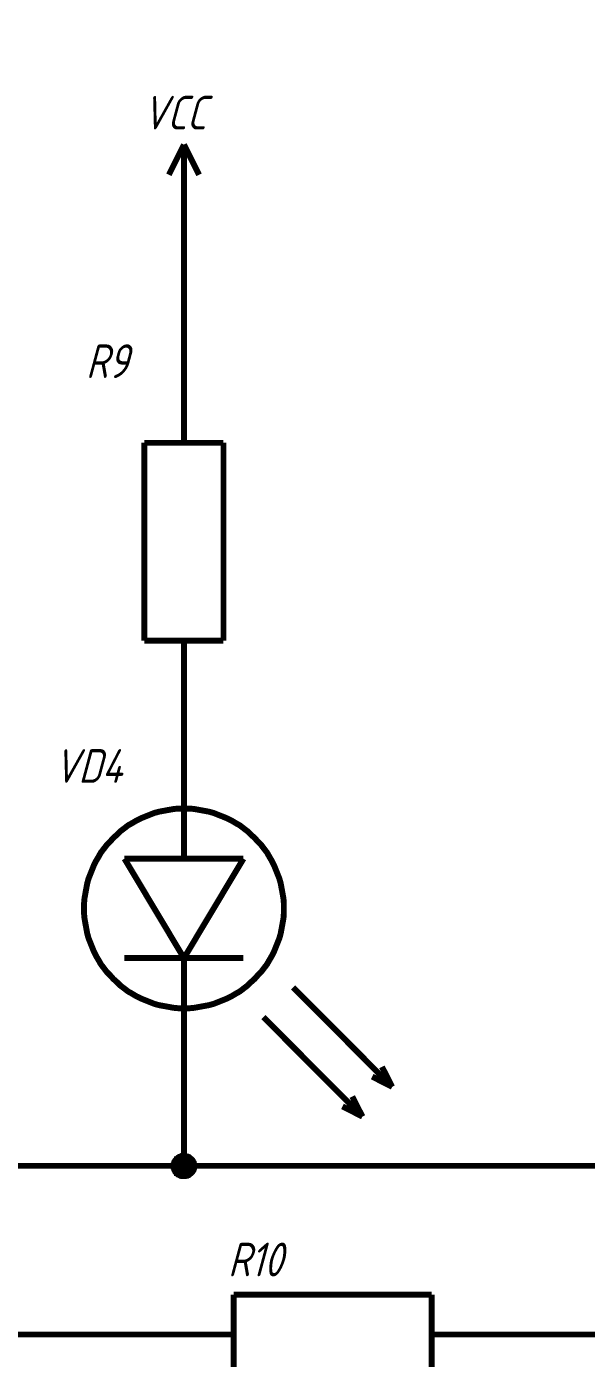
# Model space of a CAD drawing. Header units: millimetres. Extents: x 0 to 841, y 0 to 594.
# Drawn here: x 460.1 to 488.3, y 102.3 to 169.5 of the extents above; entities that cross this region are included whole.
import ezdxf

# ---------------------------------------------------------------- set-up
doc = ezdxf.new("R2010")
doc.units = ezdxf.units.MM
doc.layers.add('Sheet', color=255, linetype='Continuous')
doc.styles.get("Standard").update_dxf_attribs({"font": '', "oblique": 15})
doc.styles.get('Standard').set_extended_font_data('GOST type A')

msp = doc.modelspace()

# ---------------------------------------------------------------- linework, layer by layer
at = {"layer": 'Sheet', "color": 18, "true_color": 0x000000, "const_width": 0.3}
for points in [[(468.011, 116), (468.011, 112.013), (527.507, 112.013), (527.507, 251.487), (527.507, 338.974), (527.507, 346.478), (622.999, 346.478), (622.999, 346.478)], [(485.506, 103.502), (495.519, 103.502), (532.009, 103.502), (532.009, 249.001)], [(465.502, 103.502), (278.504, 103.502), (278.504, 218.987), (290.511, 218.987), (290.511, 224.004), (305.519, 224.004), (305.519, 224.004), (338.022, 224.004), (338.022, 221.003), (339.5, 221.003)], [(468.011, 163.552), (467.25, 162.029)], [(468.011, 163.552), (468.773, 162.029)], [(468.011, 160.998), (468.011, 163.552)], [(468.011, 160.998), (468.011, 153.495)], [(468.011, 148.5), (468.011, 153.495)], [(470.005, 148.5), (466.018, 148.5)], [(466.018, 148.5), (466.018, 138.51)], [(470.005, 138.51), (470.005, 148.5)], [(466.018, 138.51), (470.005, 138.51)], [(468.011, 138.51), (468.011, 133.516)], [(468.011, 131.007), (468.011, 133.516)], [(468.011, 131.007), (468.011, 129.999)], [(462.971, 125.004), (462.971, 125.273), (462.994, 125.519), (463.038, 125.766), (463.083, 126.012), (463.128, 126.259), (463.195, 126.505), (463.285, 126.729), (463.374, 126.953), (463.464, 127.177), (463.576, 127.401), (463.71, 127.625), (463.822, 127.826), (463.979, 128.028), (464.114, 128.207), (464.293, 128.386), (464.45, 128.566), (464.629, 128.722), (464.808, 128.902), (464.987, 129.036), (465.189, 129.193), (465.39, 129.305), (465.614, 129.439), (465.838, 129.551), (466.062, 129.641), (466.286, 129.73), (466.51, 129.82), (466.757, 129.887), (467.003, 129.932), (467.25, 129.977), (467.496, 130.021), (467.742, 130.044), (468.011, 130.044)], [(468.011, 130.044), (467.742, 130.044), (467.496, 130.021), (467.25, 129.977), (467.003, 129.932), (466.757, 129.887), (466.51, 129.82), (466.286, 129.73), (466.062, 129.641), (465.838, 129.551), (465.614, 129.439), (465.39, 129.305), (465.189, 129.193), (464.987, 129.036), (464.808, 128.902), (464.629, 128.722), (464.45, 128.566), (464.293, 128.386), (464.114, 128.207), (463.979, 128.028), (463.822, 127.826), (463.71, 127.625), (463.576, 127.401), (463.464, 127.177), (463.374, 126.953), (463.285, 126.729), (463.195, 126.505), (463.128, 126.259), (463.083, 126.012), (463.038, 125.766), (462.994, 125.519), (462.971, 125.273), (462.971, 125.004)], [(468.011, 130.044), (468.28, 130.044), (468.526, 130.021), (468.773, 129.977), (469.019, 129.932), (469.266, 129.887), (469.512, 129.82), (469.736, 129.73), (469.96, 129.641), (470.184, 129.551), (470.408, 129.439), (470.632, 129.305), (470.834, 129.193), (471.035, 129.036), (471.214, 128.902), (471.394, 128.722), (471.573, 128.566), (471.73, 128.386), (471.909, 128.207), (472.043, 128.028), (472.2, 127.826), (472.312, 127.625), (472.446, 127.401), (472.558, 127.177), (472.648, 126.953), (472.738, 126.729), (472.827, 126.505), (472.894, 126.259), (472.939, 126.012), (472.984, 125.766), (473.029, 125.519), (473.051, 125.273), (473.051, 125.004)], [(473.051, 125.004), (473.051, 125.273), (473.029, 125.519), (472.984, 125.766), (472.939, 126.012), (472.894, 126.259), (472.827, 126.505), (472.738, 126.729), (472.648, 126.953), (472.558, 127.177), (472.446, 127.401), (472.312, 127.625), (472.2, 127.826), (472.043, 128.028), (471.909, 128.207), (471.73, 128.386), (471.573, 128.566), (471.394, 128.722), (471.214, 128.902), (471.035, 129.036), (470.834, 129.193), (470.632, 129.305), (470.408, 129.439), (470.184, 129.551), (469.96, 129.641), (469.736, 129.73), (469.512, 129.82), (469.266, 129.887), (469.019, 129.932), (468.773, 129.977), (468.526, 130.021), (468.28, 130.044), (468.011, 130.044)], [(468.011, 129.999), (468.011, 127.513)], [(471.013, 127.513), (465.01, 127.513)], [(465.01, 127.513), (468.011, 122.496)], [(468.011, 122.496), (471.013, 127.513)], [(468.011, 119.965), (467.742, 119.965), (467.496, 119.987), (467.25, 120.032), (467.003, 120.077), (466.757, 120.121), (466.51, 120.189), (466.286, 120.278), (466.062, 120.368), (465.838, 120.457), (465.614, 120.569), (465.39, 120.704), (465.189, 120.816), (464.987, 120.973), (464.808, 121.107), (464.629, 121.286), (464.45, 121.443), (464.293, 121.622), (464.114, 121.801), (463.979, 121.981), (463.822, 122.182), (463.71, 122.384), (463.576, 122.608), (463.464, 122.832), (463.374, 123.056), (463.285, 123.28), (463.195, 123.504), (463.128, 123.75), (463.083, 123.996), (463.038, 124.243), (462.994, 124.489), (462.971, 124.736), (462.971, 125.004)], [(462.971, 125.004), (462.971, 124.736), (462.994, 124.489), (463.038, 124.243), (463.083, 123.996), (463.128, 123.75), (463.195, 123.504), (463.285, 123.28), (463.374, 123.056), (463.464, 122.832), (463.576, 122.608), (463.71, 122.384), (463.822, 122.182), (463.979, 121.981), (464.114, 121.801), (464.293, 121.622), (464.45, 121.443), (464.629, 121.286), (464.808, 121.107), (464.987, 120.973), (465.189, 120.816), (465.39, 120.704), (465.614, 120.569), (465.838, 120.457), (466.062, 120.368), (466.286, 120.278), (466.51, 120.189), (466.757, 120.121), (467.003, 120.077), (467.25, 120.032), (467.496, 119.987), (467.742, 119.965), (468.011, 119.965)], [(473.051, 125.004), (473.051, 124.736), (473.029, 124.489), (472.984, 124.243), (472.939, 123.996), (472.894, 123.75), (472.827, 123.504), (472.738, 123.28), (472.648, 123.056), (472.558, 122.832), (472.446, 122.608), (472.312, 122.384), (472.2, 122.182), (472.043, 121.981), (471.909, 121.801), (471.73, 121.622), (471.573, 121.443), (471.394, 121.286), (471.214, 121.107), (471.035, 120.973), (470.834, 120.816), (470.632, 120.704), (470.408, 120.569), (470.184, 120.457), (469.96, 120.368), (469.736, 120.278), (469.512, 120.189), (469.266, 120.121), (469.019, 120.077), (468.773, 120.032), (468.526, 119.987), (468.28, 119.965), (468.011, 119.965)], [(468.011, 119.965), (468.28, 119.965), (468.526, 119.987), (468.773, 120.032), (469.019, 120.077), (469.266, 120.121), (469.512, 120.189), (469.736, 120.278), (469.96, 120.368), (470.184, 120.457), (470.408, 120.569), (470.632, 120.704), (470.834, 120.816), (471.035, 120.973), (471.214, 121.107), (471.394, 121.286), (471.573, 121.443), (471.73, 121.622), (471.909, 121.801), (472.043, 121.981), (472.2, 122.182), (472.312, 122.384), (472.446, 122.608), (472.558, 122.832), (472.648, 123.056), (472.738, 123.28), (472.827, 123.504), (472.894, 123.75), (472.939, 123.996), (472.984, 124.243), (473.029, 124.489), (473.051, 124.736), (473.051, 125.004)], [(473.051, 125.004), (473.051, 125.004), (473.051, 125.004), (473.051, 125.004), (473.051, 125.004), (473.051, 125.004), (473.051, 125.004), (473.051, 125.004), (473.051, 125.004), (473.051, 125.004), (473.051, 125.004), (473.051, 125.004), (473.051, 125.004), (473.051, 125.004), (473.051, 125.004), (473.051, 125.004), (473.051, 125.004), (473.051, 125.004), (473.051, 125.004), (473.051, 125.004), (473.051, 125.004), (473.051, 125.004), (473.051, 125.004), (473.051, 125.004), (473.051, 125.004), (473.051, 125.004), (473.051, 125.004), (473.051, 125.004), (473.051, 125.004), (473.051, 125.004), (473.051, 125.004), (473.051, 125.004), (473.051, 125.004)], [(471.013, 122.496), (465.01, 122.496)], [(468.011, 120.01), (468.011, 122.496)], [(473.522, 121.017), (478.517, 116)], [(468.011, 118.509), (468.011, 120.01)], [(472.021, 119.517), (477.016, 114.5)], [(468.011, 118.509), (468.011, 116)], [(478.517, 116), (478.002, 117.008)], [(477.509, 116.515), (478.517, 116)], [(477.016, 114.5), (476.501, 115.507)], [(476.008, 115.015), (477.016, 114.5)], [(467.496, 112.013), (467.496, 112.036), (467.496, 112.058), (467.496, 112.081), (467.496, 112.103), (467.518, 112.125), (467.518, 112.148), (467.518, 112.193), (467.541, 112.215), (467.541, 112.215), (467.563, 112.237), (467.563, 112.26), (467.586, 112.282), (467.586, 112.305), (467.608, 112.327), (467.63, 112.349), (467.653, 112.349), (467.653, 112.372), (467.675, 112.394), (467.698, 112.417), (467.72, 112.417), (467.742, 112.439), (467.765, 112.439), (467.787, 112.461), (467.81, 112.461), (467.832, 112.484), (467.854, 112.484), (467.877, 112.484), (467.899, 112.506), (467.922, 112.506), (467.966, 112.506), (467.989, 112.506), (468.011, 112.506)], [(467.496, 112.013), (467.496, 112.036), (467.496, 112.058), (467.496, 112.081), (467.496, 112.103), (467.518, 112.125), (467.518, 112.148), (467.518, 112.193), (467.541, 112.215), (467.541, 112.215), (467.563, 112.237), (467.563, 112.26), (467.586, 112.282), (467.586, 112.305), (467.608, 112.327), (467.63, 112.349), (467.653, 112.349), (467.653, 112.372), (467.675, 112.394), (467.698, 112.417), (467.72, 112.417), (467.742, 112.439), (467.765, 112.439), (467.787, 112.461), (467.81, 112.461), (467.832, 112.484), (467.854, 112.484), (467.877, 112.484), (467.899, 112.506), (467.922, 112.506), (467.966, 112.506), (467.989, 112.506), (468.011, 112.506)], [(467.496, 112.013), (467.496, 112.036), (467.496, 112.058), (467.496, 112.081), (467.496, 112.103), (467.518, 112.125), (467.518, 112.148), (467.518, 112.193), (467.541, 112.215), (467.541, 112.215), (467.563, 112.237), (467.563, 112.26), (467.586, 112.282), (467.586, 112.305), (467.608, 112.327), (467.63, 112.349), (467.653, 112.349), (467.653, 112.372), (467.675, 112.394), (467.698, 112.417), (467.72, 112.417), (467.742, 112.439), (467.765, 112.439), (467.787, 112.461), (467.81, 112.461), (467.832, 112.484), (467.854, 112.484), (467.877, 112.484), (467.899, 112.506), (467.922, 112.506), (467.966, 112.506), (467.989, 112.506), (468.011, 112.506)], [(467.496, 112.013), (467.496, 112.036), (467.496, 112.058), (467.496, 112.081), (467.496, 112.103), (467.518, 112.125), (467.518, 112.148), (467.518, 112.193), (467.541, 112.215), (467.541, 112.215), (467.563, 112.237), (467.563, 112.26), (467.586, 112.282), (467.586, 112.305), (467.608, 112.327), (467.63, 112.349), (467.653, 112.349), (467.653, 112.372), (467.675, 112.394), (467.698, 112.417), (467.72, 112.417), (467.742, 112.439), (467.765, 112.439), (467.787, 112.461), (467.81, 112.461), (467.832, 112.484), (467.854, 112.484), (467.877, 112.484), (467.899, 112.506), (467.922, 112.506), (467.966, 112.506), (467.989, 112.506), (468.011, 112.506)], [(467.496, 112.013), (467.496, 112.036), (467.496, 112.058), (467.496, 112.081), (467.496, 112.103), (467.518, 112.125), (467.518, 112.148), (467.518, 112.193), (467.541, 112.215), (467.541, 112.215), (467.563, 112.237), (467.563, 112.26), (467.586, 112.282), (467.586, 112.305), (467.608, 112.327), (467.63, 112.349), (467.653, 112.349), (467.653, 112.372), (467.675, 112.394), (467.698, 112.417), (467.72, 112.417), (467.742, 112.439), (467.765, 112.439), (467.787, 112.461), (467.81, 112.461), (467.832, 112.484), (467.854, 112.484), (467.877, 112.484), (467.899, 112.506), (467.922, 112.506), (467.966, 112.506), (467.989, 112.506), (468.011, 112.506)], [(467.496, 112.013), (467.496, 112.036), (467.496, 112.058), (467.496, 112.081), (467.496, 112.103), (467.518, 112.125), (467.518, 112.148), (467.518, 112.193), (467.541, 112.215), (467.541, 112.215), (467.563, 112.237), (467.563, 112.26), (467.586, 112.282), (467.586, 112.305), (467.608, 112.327), (467.63, 112.349), (467.653, 112.349), (467.653, 112.372), (467.675, 112.394), (467.698, 112.417), (467.72, 112.417), (467.742, 112.439), (467.765, 112.439), (467.787, 112.461), (467.81, 112.461), (467.832, 112.484), (467.854, 112.484), (467.877, 112.484), (467.899, 112.506), (467.922, 112.506), (467.966, 112.506), (467.989, 112.506), (468.011, 112.506)], [(467.496, 112.013), (467.496, 112.036), (467.496, 112.058), (467.496, 112.081), (467.496, 112.103), (467.518, 112.125), (467.518, 112.148), (467.518, 112.193), (467.541, 112.215), (467.541, 112.215), (467.563, 112.237), (467.563, 112.26), (467.586, 112.282), (467.586, 112.305), (467.608, 112.327), (467.63, 112.349), (467.653, 112.349), (467.653, 112.372), (467.675, 112.394), (467.698, 112.417), (467.72, 112.417), (467.742, 112.439), (467.765, 112.439), (467.787, 112.461), (467.81, 112.461), (467.832, 112.484), (467.854, 112.484), (467.877, 112.484), (467.899, 112.506), (467.922, 112.506), (467.966, 112.506), (467.989, 112.506), (468.011, 112.506)], [(467.496, 112.013), (467.496, 112.036), (467.496, 112.058), (467.496, 112.081), (467.496, 112.103), (467.518, 112.125), (467.518, 112.148), (467.518, 112.193), (467.541, 112.215), (467.541, 112.215), (467.563, 112.237), (467.563, 112.26), (467.586, 112.282), (467.586, 112.305), (467.608, 112.327), (467.63, 112.349), (467.653, 112.349), (467.653, 112.372), (467.675, 112.394), (467.698, 112.417), (467.72, 112.417), (467.742, 112.439), (467.765, 112.439), (467.787, 112.461), (467.81, 112.461), (467.832, 112.484), (467.854, 112.484), (467.877, 112.484), (467.899, 112.506), (467.922, 112.506), (467.966, 112.506), (467.989, 112.506), (468.011, 112.506)], [(468.011, 112.506), (468.011, 112.506)], [(468.011, 112.506), (468.034, 112.506), (468.056, 112.506), (468.078, 112.506), (468.101, 112.506), (468.146, 112.484), (468.168, 112.484), (468.19, 112.484), (468.213, 112.461), (468.235, 112.461), (468.258, 112.439), (468.28, 112.439), (468.302, 112.417), (468.302, 112.417), (468.325, 112.394), (468.347, 112.372), (468.37, 112.349), (468.392, 112.349), (468.414, 112.327), (468.414, 112.305), (468.437, 112.282), (468.459, 112.26), (468.459, 112.237), (468.482, 112.215), (468.482, 112.215), (468.504, 112.193), (468.504, 112.148), (468.504, 112.125), (468.526, 112.103), (468.526, 112.081), (468.526, 112.058), (468.526, 112.036), (468.526, 112.013)], [(468.011, 112.506), (468.011, 112.506)], [(468.011, 112.506), (468.034, 112.506), (468.056, 112.506), (468.078, 112.506), (468.101, 112.506), (468.146, 112.484), (468.168, 112.484), (468.19, 112.484), (468.213, 112.461), (468.235, 112.461), (468.258, 112.439), (468.28, 112.439), (468.302, 112.417), (468.302, 112.417), (468.325, 112.394), (468.347, 112.372), (468.37, 112.349), (468.392, 112.349), (468.414, 112.327), (468.414, 112.305), (468.437, 112.282), (468.459, 112.26), (468.459, 112.237), (468.482, 112.215), (468.482, 112.215), (468.504, 112.193), (468.504, 112.148), (468.504, 112.125), (468.526, 112.103), (468.526, 112.081), (468.526, 112.058), (468.526, 112.036), (468.526, 112.013)], [(468.011, 112.506), (468.011, 112.506)], [(468.011, 112.506), (468.034, 112.506), (468.056, 112.506), (468.078, 112.506), (468.101, 112.506), (468.146, 112.484), (468.168, 112.484), (468.19, 112.484), (468.213, 112.461), (468.235, 112.461), (468.258, 112.439), (468.28, 112.439), (468.302, 112.417), (468.302, 112.417), (468.325, 112.394), (468.347, 112.372), (468.37, 112.349), (468.392, 112.349), (468.414, 112.327), (468.414, 112.305), (468.437, 112.282), (468.459, 112.26), (468.459, 112.237), (468.482, 112.215), (468.482, 112.215), (468.504, 112.193), (468.504, 112.148), (468.504, 112.125), (468.526, 112.103), (468.526, 112.081), (468.526, 112.058), (468.526, 112.036), (468.526, 112.013)], [(468.011, 112.506), (468.011, 112.506)], [(468.011, 112.506), (468.034, 112.506), (468.056, 112.506), (468.078, 112.506), (468.101, 112.506), (468.146, 112.484), (468.168, 112.484), (468.19, 112.484), (468.213, 112.461), (468.235, 112.461), (468.258, 112.439), (468.28, 112.439), (468.302, 112.417), (468.302, 112.417), (468.325, 112.394), (468.347, 112.372), (468.37, 112.349), (468.392, 112.349), (468.414, 112.327), (468.414, 112.305), (468.437, 112.282), (468.459, 112.26), (468.459, 112.237), (468.482, 112.215), (468.482, 112.215), (468.504, 112.193), (468.504, 112.148), (468.504, 112.125), (468.526, 112.103), (468.526, 112.081), (468.526, 112.058), (468.526, 112.036), (468.526, 112.013)], [(468.011, 112.506), (468.011, 112.506)], [(468.011, 112.506), (468.034, 112.506), (468.056, 112.506), (468.078, 112.506), (468.101, 112.506), (468.146, 112.484), (468.168, 112.484), (468.19, 112.484), (468.213, 112.461), (468.235, 112.461), (468.258, 112.439), (468.28, 112.439), (468.302, 112.417), (468.302, 112.417), (468.325, 112.394), (468.347, 112.372), (468.37, 112.349), (468.392, 112.349), (468.414, 112.327), (468.414, 112.305), (468.437, 112.282), (468.459, 112.26), (468.459, 112.237), (468.482, 112.215), (468.482, 112.215), (468.504, 112.193), (468.504, 112.148), (468.504, 112.125), (468.526, 112.103), (468.526, 112.081), (468.526, 112.058), (468.526, 112.036), (468.526, 112.013)], [(468.011, 112.506), (468.011, 112.506)], [(468.011, 112.506), (468.034, 112.506), (468.056, 112.506), (468.078, 112.506), (468.101, 112.506), (468.146, 112.484), (468.168, 112.484), (468.19, 112.484), (468.213, 112.461), (468.235, 112.461), (468.258, 112.439), (468.28, 112.439), (468.302, 112.417), (468.302, 112.417), (468.325, 112.394), (468.347, 112.372), (468.37, 112.349), (468.392, 112.349), (468.414, 112.327), (468.414, 112.305), (468.437, 112.282), (468.459, 112.26), (468.459, 112.237), (468.482, 112.215), (468.482, 112.215), (468.504, 112.193), (468.504, 112.148), (468.504, 112.125), (468.526, 112.103), (468.526, 112.081), (468.526, 112.058), (468.526, 112.036), (468.526, 112.013)], [(468.011, 112.506), (468.011, 112.506)], [(468.011, 112.506), (468.034, 112.506), (468.056, 112.506), (468.078, 112.506), (468.101, 112.506), (468.146, 112.484), (468.168, 112.484), (468.19, 112.484), (468.213, 112.461), (468.235, 112.461), (468.258, 112.439), (468.28, 112.439), (468.302, 112.417), (468.302, 112.417), (468.325, 112.394), (468.347, 112.372), (468.37, 112.349), (468.392, 112.349), (468.414, 112.327), (468.414, 112.305), (468.437, 112.282), (468.459, 112.26), (468.459, 112.237), (468.482, 112.215), (468.482, 112.215), (468.504, 112.193), (468.504, 112.148), (468.504, 112.125), (468.526, 112.103), (468.526, 112.081), (468.526, 112.058), (468.526, 112.036), (468.526, 112.013)], [(468.011, 112.506), (468.011, 112.506)], [(468.011, 112.506), (468.034, 112.506), (468.056, 112.506), (468.078, 112.506), (468.101, 112.506), (468.146, 112.484), (468.168, 112.484), (468.19, 112.484), (468.213, 112.461), (468.235, 112.461), (468.258, 112.439), (468.28, 112.439), (468.302, 112.417), (468.302, 112.417), (468.325, 112.394), (468.347, 112.372), (468.37, 112.349), (468.392, 112.349), (468.414, 112.327), (468.414, 112.305), (468.437, 112.282), (468.459, 112.26), (468.459, 112.237), (468.482, 112.215), (468.482, 112.215), (468.504, 112.193), (468.504, 112.148), (468.504, 112.125), (468.526, 112.103), (468.526, 112.081), (468.526, 112.058), (468.526, 112.036), (468.526, 112.013)], [(458.021, 112.013), (468.011, 112.013)], [(468.011, 111.498), (467.989, 111.498), (467.966, 111.498), (467.922, 111.498), (467.899, 111.498), (467.877, 111.521), (467.854, 111.521), (467.832, 111.521), (467.81, 111.543), (467.787, 111.543), (467.765, 111.565), (467.742, 111.565), (467.72, 111.588), (467.698, 111.588), (467.675, 111.61), (467.653, 111.633), (467.653, 111.655), (467.63, 111.655), (467.608, 111.677), (467.586, 111.7), (467.586, 111.722), (467.563, 111.745), (467.563, 111.767), (467.541, 111.789), (467.541, 111.812), (467.518, 111.834), (467.518, 111.857), (467.518, 111.879), (467.496, 111.901), (467.496, 111.924), (467.496, 111.969), (467.496, 111.991), (467.496, 112.013)], [(467.496, 112.013), (467.496, 112.013)], [(468.011, 111.498), (467.989, 111.498), (467.966, 111.498), (467.922, 111.498), (467.899, 111.498), (467.877, 111.521), (467.854, 111.521), (467.832, 111.521), (467.81, 111.543), (467.787, 111.543), (467.765, 111.565), (467.742, 111.565), (467.72, 111.588), (467.698, 111.588), (467.675, 111.61), (467.653, 111.633), (467.653, 111.655), (467.63, 111.655), (467.608, 111.677), (467.586, 111.7), (467.586, 111.722), (467.563, 111.745), (467.563, 111.767), (467.541, 111.789), (467.541, 111.812), (467.518, 111.834), (467.518, 111.857), (467.518, 111.879), (467.496, 111.901), (467.496, 111.924), (467.496, 111.969), (467.496, 111.991), (467.496, 112.013)], [(467.496, 112.013), (467.496, 112.013)], [(468.011, 111.498), (467.989, 111.498), (467.966, 111.498), (467.922, 111.498), (467.899, 111.498), (467.877, 111.521), (467.854, 111.521), (467.832, 111.521), (467.81, 111.543), (467.787, 111.543), (467.765, 111.565), (467.742, 111.565), (467.72, 111.588), (467.698, 111.588), (467.675, 111.61), (467.653, 111.633), (467.653, 111.655), (467.63, 111.655), (467.608, 111.677), (467.586, 111.7), (467.586, 111.722), (467.563, 111.745), (467.563, 111.767), (467.541, 111.789), (467.541, 111.812), (467.518, 111.834), (467.518, 111.857), (467.518, 111.879), (467.496, 111.901), (467.496, 111.924), (467.496, 111.969), (467.496, 111.991), (467.496, 112.013)], [(467.496, 112.013), (467.496, 112.013)], [(468.011, 111.498), (467.989, 111.498), (467.966, 111.498), (467.922, 111.498), (467.899, 111.498), (467.877, 111.521), (467.854, 111.521), (467.832, 111.521), (467.81, 111.543), (467.787, 111.543), (467.765, 111.565), (467.742, 111.565), (467.72, 111.588), (467.698, 111.588), (467.675, 111.61), (467.653, 111.633), (467.653, 111.655), (467.63, 111.655), (467.608, 111.677), (467.586, 111.7), (467.586, 111.722), (467.563, 111.745), (467.563, 111.767), (467.541, 111.789), (467.541, 111.812), (467.518, 111.834), (467.518, 111.857), (467.518, 111.879), (467.496, 111.901), (467.496, 111.924), (467.496, 111.969), (467.496, 111.991), (467.496, 112.013)], [(467.496, 112.013), (467.496, 112.013)], [(468.011, 111.498), (467.989, 111.498), (467.966, 111.498), (467.922, 111.498), (467.899, 111.498), (467.877, 111.521), (467.854, 111.521), (467.832, 111.521), (467.81, 111.543), (467.787, 111.543), (467.765, 111.565), (467.742, 111.565), (467.72, 111.588), (467.698, 111.588), (467.675, 111.61), (467.653, 111.633), (467.653, 111.655), (467.63, 111.655), (467.608, 111.677), (467.586, 111.7), (467.586, 111.722), (467.563, 111.745), (467.563, 111.767), (467.541, 111.789), (467.541, 111.812), (467.518, 111.834), (467.518, 111.857), (467.518, 111.879), (467.496, 111.901), (467.496, 111.924), (467.496, 111.969), (467.496, 111.991), (467.496, 112.013)], [(467.496, 112.013), (467.496, 112.013)], [(468.011, 111.498), (467.989, 111.498), (467.966, 111.498), (467.922, 111.498), (467.899, 111.498), (467.877, 111.521), (467.854, 111.521), (467.832, 111.521), (467.81, 111.543), (467.787, 111.543), (467.765, 111.565), (467.742, 111.565), (467.72, 111.588), (467.698, 111.588), (467.675, 111.61), (467.653, 111.633), (467.653, 111.655), (467.63, 111.655), (467.608, 111.677), (467.586, 111.7), (467.586, 111.722), (467.563, 111.745), (467.563, 111.767), (467.541, 111.789), (467.541, 111.812), (467.518, 111.834), (467.518, 111.857), (467.518, 111.879), (467.496, 111.901), (467.496, 111.924), (467.496, 111.969), (467.496, 111.991), (467.496, 112.013)], [(467.496, 112.013), (467.496, 112.013)], [(468.011, 111.498), (467.989, 111.498), (467.966, 111.498), (467.922, 111.498), (467.899, 111.498), (467.877, 111.521), (467.854, 111.521), (467.832, 111.521), (467.81, 111.543), (467.787, 111.543), (467.765, 111.565), (467.742, 111.565), (467.72, 111.588), (467.698, 111.588), (467.675, 111.61), (467.653, 111.633), (467.653, 111.655), (467.63, 111.655), (467.608, 111.677), (467.586, 111.7), (467.586, 111.722), (467.563, 111.745), (467.563, 111.767), (467.541, 111.789), (467.541, 111.812), (467.518, 111.834), (467.518, 111.857), (467.518, 111.879), (467.496, 111.901), (467.496, 111.924), (467.496, 111.969), (467.496, 111.991), (467.496, 112.013)], [(467.496, 112.013), (467.496, 112.013)], [(468.011, 111.498), (467.989, 111.498), (467.966, 111.498), (467.922, 111.498), (467.899, 111.498), (467.877, 111.521), (467.854, 111.521), (467.832, 111.521), (467.81, 111.543), (467.787, 111.543), (467.765, 111.565), (467.742, 111.565), (467.72, 111.588), (467.698, 111.588), (467.675, 111.61), (467.653, 111.633), (467.653, 111.655), (467.63, 111.655), (467.608, 111.677), (467.586, 111.7), (467.586, 111.722), (467.563, 111.745), (467.563, 111.767), (467.541, 111.789), (467.541, 111.812), (467.518, 111.834), (467.518, 111.857), (467.518, 111.879), (467.496, 111.901), (467.496, 111.924), (467.496, 111.969), (467.496, 111.991), (467.496, 112.013)], [(467.496, 112.013), (467.496, 112.013)], [(468.526, 112.013), (468.526, 111.991), (468.526, 111.969), (468.526, 111.924), (468.526, 111.901), (468.504, 111.879), (468.504, 111.857), (468.504, 111.834), (468.482, 111.812), (468.482, 111.789), (468.459, 111.767), (468.459, 111.745), (468.437, 111.722), (468.414, 111.7), (468.414, 111.677), (468.392, 111.655), (468.37, 111.655), (468.347, 111.633), (468.325, 111.61), (468.302, 111.588), (468.302, 111.588), (468.28, 111.565), (468.258, 111.565), (468.235, 111.543), (468.213, 111.543), (468.19, 111.521), (468.168, 111.521), (468.146, 111.521), (468.101, 111.498), (468.078, 111.498), (468.056, 111.498), (468.034, 111.498), (468.011, 111.498)], [(468.526, 112.013), (468.526, 111.991), (468.526, 111.969), (468.526, 111.924), (468.526, 111.901), (468.504, 111.879), (468.504, 111.857), (468.504, 111.834), (468.482, 111.812), (468.482, 111.789), (468.459, 111.767), (468.459, 111.745), (468.437, 111.722), (468.414, 111.7), (468.414, 111.677), (468.392, 111.655), (468.37, 111.655), (468.347, 111.633), (468.325, 111.61), (468.302, 111.588), (468.302, 111.588), (468.28, 111.565), (468.258, 111.565), (468.235, 111.543), (468.213, 111.543), (468.19, 111.521), (468.168, 111.521), (468.146, 111.521), (468.101, 111.498), (468.078, 111.498), (468.056, 111.498), (468.034, 111.498), (468.011, 111.498)], [(468.526, 112.013), (468.526, 111.991), (468.526, 111.969), (468.526, 111.924), (468.526, 111.901), (468.504, 111.879), (468.504, 111.857), (468.504, 111.834), (468.482, 111.812), (468.482, 111.789), (468.459, 111.767), (468.459, 111.745), (468.437, 111.722), (468.414, 111.7), (468.414, 111.677), (468.392, 111.655), (468.37, 111.655), (468.347, 111.633), (468.325, 111.61), (468.302, 111.588), (468.302, 111.588), (468.28, 111.565), (468.258, 111.565), (468.235, 111.543), (468.213, 111.543), (468.19, 111.521), (468.168, 111.521), (468.146, 111.521), (468.101, 111.498), (468.078, 111.498), (468.056, 111.498), (468.034, 111.498), (468.011, 111.498)], [(468.526, 112.013), (468.526, 111.991), (468.526, 111.969), (468.526, 111.924), (468.526, 111.901), (468.504, 111.879), (468.504, 111.857), (468.504, 111.834), (468.482, 111.812), (468.482, 111.789), (468.459, 111.767), (468.459, 111.745), (468.437, 111.722), (468.414, 111.7), (468.414, 111.677), (468.392, 111.655), (468.37, 111.655), (468.347, 111.633), (468.325, 111.61), (468.302, 111.588), (468.302, 111.588), (468.28, 111.565), (468.258, 111.565), (468.235, 111.543), (468.213, 111.543), (468.19, 111.521), (468.168, 111.521), (468.146, 111.521), (468.101, 111.498), (468.078, 111.498), (468.056, 111.498), (468.034, 111.498), (468.011, 111.498)], [(468.526, 112.013), (468.526, 111.991), (468.526, 111.969), (468.526, 111.924), (468.526, 111.901), (468.504, 111.879), (468.504, 111.857), (468.504, 111.834), (468.482, 111.812), (468.482, 111.789), (468.459, 111.767), (468.459, 111.745), (468.437, 111.722), (468.414, 111.7), (468.414, 111.677), (468.392, 111.655), (468.37, 111.655), (468.347, 111.633), (468.325, 111.61), (468.302, 111.588), (468.302, 111.588), (468.28, 111.565), (468.258, 111.565), (468.235, 111.543), (468.213, 111.543), (468.19, 111.521), (468.168, 111.521), (468.146, 111.521), (468.101, 111.498), (468.078, 111.498), (468.056, 111.498), (468.034, 111.498), (468.011, 111.498)], [(468.526, 112.013), (468.526, 111.991), (468.526, 111.969), (468.526, 111.924), (468.526, 111.901), (468.504, 111.879), (468.504, 111.857), (468.504, 111.834), (468.482, 111.812), (468.482, 111.789), (468.459, 111.767), (468.459, 111.745), (468.437, 111.722), (468.414, 111.7), (468.414, 111.677), (468.392, 111.655), (468.37, 111.655), (468.347, 111.633), (468.325, 111.61), (468.302, 111.588), (468.302, 111.588), (468.28, 111.565), (468.258, 111.565), (468.235, 111.543), (468.213, 111.543), (468.19, 111.521), (468.168, 111.521), (468.146, 111.521), (468.101, 111.498), (468.078, 111.498), (468.056, 111.498), (468.034, 111.498), (468.011, 111.498)], [(468.526, 112.013), (468.526, 111.991), (468.526, 111.969), (468.526, 111.924), (468.526, 111.901), (468.504, 111.879), (468.504, 111.857), (468.504, 111.834), (468.482, 111.812), (468.482, 111.789), (468.459, 111.767), (468.459, 111.745), (468.437, 111.722), (468.414, 111.7), (468.414, 111.677), (468.392, 111.655), (468.37, 111.655), (468.347, 111.633), (468.325, 111.61), (468.302, 111.588), (468.302, 111.588), (468.28, 111.565), (468.258, 111.565), (468.235, 111.543), (468.213, 111.543), (468.19, 111.521), (468.168, 111.521), (468.146, 111.521), (468.101, 111.498), (468.078, 111.498), (468.056, 111.498), (468.034, 111.498), (468.011, 111.498)], [(468.526, 112.013), (468.526, 111.991), (468.526, 111.969), (468.526, 111.924), (468.526, 111.901), (468.504, 111.879), (468.504, 111.857), (468.504, 111.834), (468.482, 111.812), (468.482, 111.789), (468.459, 111.767), (468.459, 111.745), (468.437, 111.722), (468.414, 111.7), (468.414, 111.677), (468.392, 111.655), (468.37, 111.655), (468.347, 111.633), (468.325, 111.61), (468.302, 111.588), (468.302, 111.588), (468.28, 111.565), (468.258, 111.565), (468.235, 111.543), (468.213, 111.543), (468.19, 111.521), (468.168, 111.521), (468.146, 111.521), (468.101, 111.498), (468.078, 111.498), (468.056, 111.498), (468.034, 111.498), (468.011, 111.498)], [(468.526, 112.013), (468.526, 112.013), (468.526, 112.013), (468.526, 112.013), (468.526, 112.013), (468.526, 112.013), (468.526, 112.013), (468.526, 112.013), (468.526, 112.013), (468.526, 112.013), (468.526, 112.013), (468.526, 112.013), (468.526, 112.013), (468.526, 112.013), (468.526, 112.013), (468.526, 112.013), (468.526, 112.013), (468.526, 112.013), (468.526, 112.013), (468.526, 112.013), (468.526, 112.013), (468.526, 112.013), (468.526, 112.013), (468.526, 112.013), (468.526, 112.013), (468.526, 112.013), (468.526, 112.013), (468.526, 112.013), (468.526, 112.013), (468.526, 112.013), (468.526, 112.013), (468.526, 112.013), (468.526, 112.013)], [(468.526, 112.013), (468.526, 112.013)], [(468.526, 112.013), (468.526, 112.013), (468.526, 112.013), (468.526, 112.013), (468.526, 112.013), (468.526, 112.013), (468.526, 112.013), (468.526, 112.013), (468.526, 112.013), (468.526, 112.013), (468.526, 112.013), (468.526, 112.013), (468.526, 112.013), (468.526, 112.013), (468.526, 112.013), (468.526, 112.013), (468.526, 112.013), (468.526, 112.013), (468.526, 112.013), (468.526, 112.013), (468.526, 112.013), (468.526, 112.013), (468.526, 112.013), (468.526, 112.013), (468.526, 112.013), (468.526, 112.013), (468.526, 112.013), (468.526, 112.013), (468.526, 112.013), (468.526, 112.013), (468.526, 112.013), (468.526, 112.013), (468.526, 112.013)], [(468.526, 112.013), (468.526, 112.013)], [(468.526, 112.013), (468.526, 112.013), (468.526, 112.013), (468.526, 112.013), (468.526, 112.013), (468.526, 112.013), (468.526, 112.013), (468.526, 112.013), (468.526, 112.013), (468.526, 112.013), (468.526, 112.013), (468.526, 112.013), (468.526, 112.013), (468.526, 112.013), (468.526, 112.013), (468.526, 112.013), (468.526, 112.013), (468.526, 112.013), (468.526, 112.013), (468.526, 112.013), (468.526, 112.013), (468.526, 112.013), (468.526, 112.013), (468.526, 112.013), (468.526, 112.013), (468.526, 112.013), (468.526, 112.013), (468.526, 112.013), (468.526, 112.013), (468.526, 112.013), (468.526, 112.013), (468.526, 112.013), (468.526, 112.013)], [(468.526, 112.013), (468.526, 112.013)], [(468.526, 112.013), (468.526, 112.013), (468.526, 112.013), (468.526, 112.013), (468.526, 112.013), (468.526, 112.013), (468.526, 112.013), (468.526, 112.013), (468.526, 112.013), (468.526, 112.013), (468.526, 112.013), (468.526, 112.013), (468.526, 112.013), (468.526, 112.013), (468.526, 112.013), (468.526, 112.013), (468.526, 112.013), (468.526, 112.013), (468.526, 112.013), (468.526, 112.013), (468.526, 112.013), (468.526, 112.013), (468.526, 112.013), (468.526, 112.013), (468.526, 112.013), (468.526, 112.013), (468.526, 112.013), (468.526, 112.013), (468.526, 112.013), (468.526, 112.013), (468.526, 112.013), (468.526, 112.013), (468.526, 112.013)], [(468.526, 112.013), (468.526, 112.013)], [(468.526, 112.013), (468.526, 112.013), (468.526, 112.013), (468.526, 112.013), (468.526, 112.013), (468.526, 112.013), (468.526, 112.013), (468.526, 112.013), (468.526, 112.013), (468.526, 112.013), (468.526, 112.013), (468.526, 112.013), (468.526, 112.013), (468.526, 112.013), (468.526, 112.013), (468.526, 112.013), (468.526, 112.013), (468.526, 112.013), (468.526, 112.013), (468.526, 112.013), (468.526, 112.013), (468.526, 112.013), (468.526, 112.013), (468.526, 112.013), (468.526, 112.013), (468.526, 112.013), (468.526, 112.013), (468.526, 112.013), (468.526, 112.013), (468.526, 112.013), (468.526, 112.013), (468.526, 112.013), (468.526, 112.013)], [(468.526, 112.013), (468.526, 112.013)], [(468.526, 112.013), (468.526, 112.013), (468.526, 112.013), (468.526, 112.013), (468.526, 112.013), (468.526, 112.013), (468.526, 112.013), (468.526, 112.013), (468.526, 112.013), (468.526, 112.013), (468.526, 112.013), (468.526, 112.013), (468.526, 112.013), (468.526, 112.013), (468.526, 112.013), (468.526, 112.013), (468.526, 112.013), (468.526, 112.013), (468.526, 112.013), (468.526, 112.013), (468.526, 112.013), (468.526, 112.013), (468.526, 112.013), (468.526, 112.013), (468.526, 112.013), (468.526, 112.013), (468.526, 112.013), (468.526, 112.013), (468.526, 112.013), (468.526, 112.013), (468.526, 112.013), (468.526, 112.013), (468.526, 112.013)], [(468.526, 112.013), (468.526, 112.013)], [(468.526, 112.013), (468.526, 112.013), (468.526, 112.013), (468.526, 112.013), (468.526, 112.013), (468.526, 112.013), (468.526, 112.013), (468.526, 112.013), (468.526, 112.013), (468.526, 112.013), (468.526, 112.013), (468.526, 112.013), (468.526, 112.013), (468.526, 112.013), (468.526, 112.013), (468.526, 112.013), (468.526, 112.013), (468.526, 112.013), (468.526, 112.013), (468.526, 112.013), (468.526, 112.013), (468.526, 112.013), (468.526, 112.013), (468.526, 112.013), (468.526, 112.013), (468.526, 112.013), (468.526, 112.013), (468.526, 112.013), (468.526, 112.013), (468.526, 112.013), (468.526, 112.013), (468.526, 112.013), (468.526, 112.013)], [(468.526, 112.013), (468.526, 112.013)], [(468.526, 112.013), (468.526, 112.013), (468.526, 112.013), (468.526, 112.013), (468.526, 112.013), (468.526, 112.013), (468.526, 112.013), (468.526, 112.013), (468.526, 112.013), (468.526, 112.013), (468.526, 112.013), (468.526, 112.013), (468.526, 112.013), (468.526, 112.013), (468.526, 112.013), (468.526, 112.013), (468.526, 112.013), (468.526, 112.013), (468.526, 112.013), (468.526, 112.013), (468.526, 112.013), (468.526, 112.013), (468.526, 112.013), (468.526, 112.013), (468.526, 112.013), (468.526, 112.013), (468.526, 112.013), (468.526, 112.013), (468.526, 112.013), (468.526, 112.013), (468.526, 112.013), (468.526, 112.013), (468.526, 112.013)], [(468.526, 112.013), (468.526, 112.013)], [(480.511, 105.518), (470.52, 105.518)], [(470.52, 105.518), (470.52, 101.509)], [(480.511, 101.509), (480.511, 105.518)], [(470.52, 103.502), (465.502, 103.502)], [(480.511, 103.502), (485.506, 103.502)]]:
    msp.add_lwpolyline(points, dxfattribs=at)
at = {"layer": 'Sheet', "color": 18, "true_color": 0x000000, "const_width": 0.508}
msp.add_lwpolyline([(467.746, 112, 1), (468.254, 112, 1)], format="xyb", close=True, dxfattribs=at)

# ---------------------------------------------------------------- texts
at = {"layer": 'Sheet', "color": 18, "true_color": 0x000000, "oblique": 15}
for s, p in [('VCC', (465.928, 164.313)), ('R9', (463.061, 151.77)), ('VD4', (461.448, 131.343)), ('R10', (470.229, 106.436))]:
    msp.add_text(s, height=1.7, dxfattribs=at).set_placement(p)

doc.saveas('drawing.dxf')
